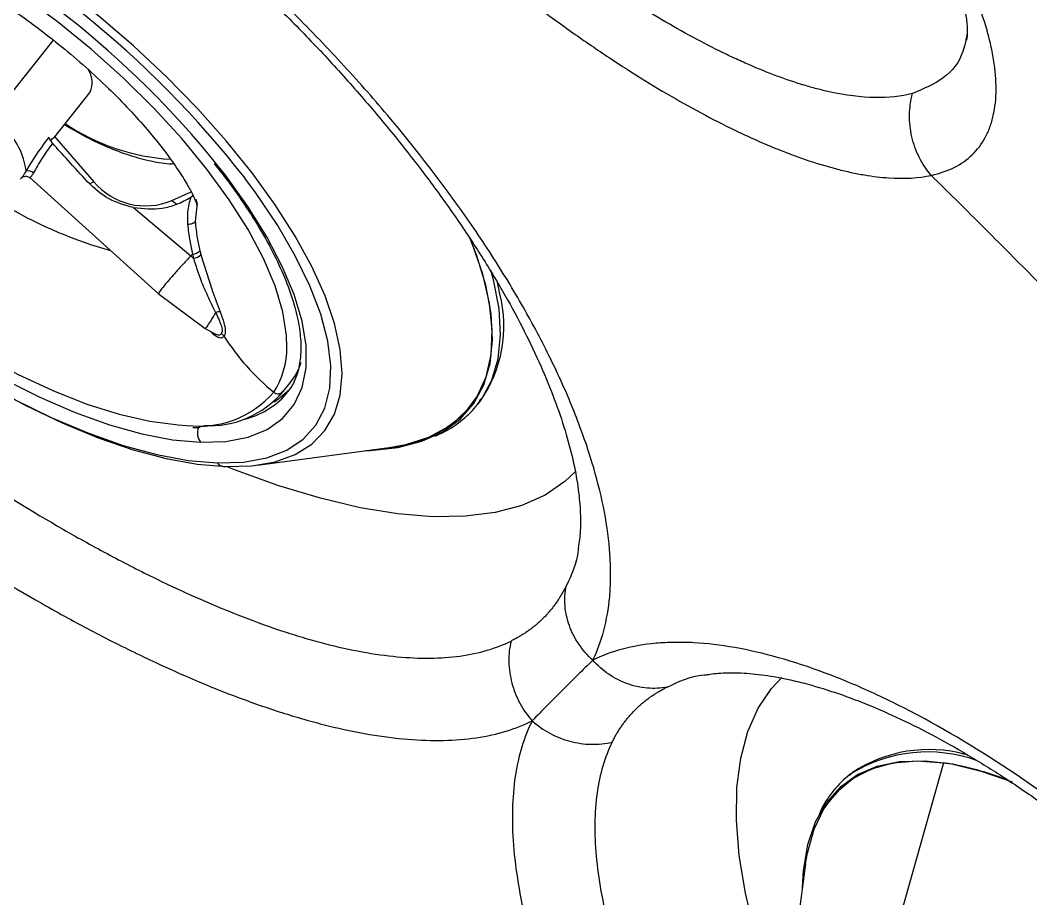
# Model space of a CAD drawing. Extents: x 398 to 508, y 623 to 782.
# Drawn here: x 493.027 to 496.034, y 720.565 to 723.18 of the extents above; entities that cross this region are included whole.
import ezdxf

# ---------------------------------------------------------------- set-up
doc = ezdxf.new("R2010")
doc.units = 0
doc.header["$MEASUREMENT"] = 0
doc.layers.add('GEOMETRY', color=2, linetype='Continuous', lineweight=25)

msp = doc.modelspace()

# ---------------------------------------------------------------- linework, layer by layer
at = {"layer": 'GEOMETRY'}
for p, q in [((492.9408, 722.8878), (493.1257, 723.1197)), ((493.1293, 722.8325), (493.2352, 722.9653)), ((493.1157, 722.8227), (493.1292, 722.8326)), ((493.1292, 722.8326), (493.1347, 722.8263)), ((493.1347, 722.8263), (493.2458, 722.6986)), ((493.0563, 722.7102), (493.4377, 722.3653)), ((493.2458, 722.6986), (493.2339, 722.6928)), ((493.4777, 722.643), (493.5349, 722.6693)), ((493.4777, 722.643), (493.4927, 722.632)), ((493.5342, 722.6529), (493.5404, 722.6577)), ((493.364, 722.6219), (493.534, 722.4783)), ((493.5533, 722.6365), (493.5472, 722.5802)), ((493.5391, 722.4838), (493.534, 722.4783)), ((493.5641, 722.4816), (493.5977, 722.3766)), ((494.4541, 722.3651), (494.4473, 722.3989)), ((493.437, 722.366), (493.5771, 722.2623)), ((493.5772, 722.2623), (493.6075, 722.2456)), ((493.8006, 722.0641), (493.8295, 722.1004)), ((493.8175, 722.0665), (493.8208, 722.0706)), ((494.3893, 722.0383), (494.3986, 722.0507)), ((494.3893, 722.0383), (494.397, 722.048)), ((493.7326, 721.8555), (494.1248, 721.9081)), ((495.7743, 720.9698), (495.6484, 720.5239)), ((495.5039, 720.9411), (495.4942, 720.9334)), ((495.4942, 720.9334), (495.5016, 720.939)), ((495.364, 720.6688), (495.3115, 720.2767))]:
    msp.add_line(p, q, dxfattribs=at)
at = {"layer": 'GEOMETRY', "flags": 128}
for points in [[(493.8202, 722.2066), (493.8191, 722.2412), (493.8079, 722.3121), (493.7849, 722.389), (493.7503, 722.4709), (493.7045, 722.5567), (493.6483, 722.6455), (493.5822, 722.736), (493.5071, 722.8271), (493.4239, 722.9177), (493.3337, 723.0067), (493.2376, 723.0929), (493.1369, 723.1753), (493.0327, 723.2528), (492.9264, 723.3244), (492.8194, 723.3892), (492.713, 723.4465), (492.6085, 723.4954), (492.5072, 723.5354), (492.4105, 723.5661), (492.3194, 723.5869), (492.2353, 723.5976), (492.159, 723.5982), (492.1051, 723.5914)], [(493.7799, 721.8645), (493.7849, 721.8658), (493.8445, 721.8875), (493.8941, 721.9185), (493.9332, 721.9586), (493.9615, 722.0072), (493.9786, 722.064), (493.9844, 722.1282), (493.9788, 722.1994), (493.9618, 722.2766), (493.9337, 722.3592), (493.8947, 722.4463), (493.8453, 722.5369), (493.7858, 722.6303), (493.7171, 722.7253), (493.6396, 722.8211), (493.5543, 722.9166), (493.462, 723.0109), (493.3637, 723.103), (493.2604, 723.1919), (493.1531, 723.2768), (493.0429, 723.3568), (492.931, 723.431)], [(491.9681, 723.1313), (491.9816, 723.102), (492.0273, 723.0161), (492.0836, 722.9274), (492.1497, 722.8369), (492.2248, 722.7457), (492.308, 722.6551), (492.3982, 722.5661), (492.4942, 722.4799), (492.595, 722.3975), (492.6991, 722.3201), (492.8054, 722.2485), (492.9124, 722.1836), (493.0188, 722.1264), (493.1233, 722.0774), (493.2246, 722.0374), (493.3214, 722.0068), (493.4124, 721.986), (493.4966, 721.9752), (493.5216, 721.9739)], [(493.5632, 721.9236), (493.6385, 721.9264), (493.7048, 721.9392), (493.7613, 721.962), (493.8072, 721.9944), (493.8422, 722.0361), (493.8656, 722.0866), (493.8774, 722.1453), (493.8773, 722.2115), (493.8653, 722.2845), (493.8416, 722.3633), (493.8065, 722.4471), (493.7603, 722.5349), (493.7037, 722.6256), (493.6372, 722.7182), (493.6121, 722.7504)], [(493.6129, 721.8621), (493.6911, 721.8648), (493.7603, 721.8776), (493.8196, 721.9003), (493.8685, 721.9327), (493.9064, 721.9745), (493.9329, 722.0252), (493.9477, 722.0842), (493.9507, 722.1509), (493.9418, 722.2246), (493.9211, 722.3044), (493.8888, 722.3895), (493.8453, 722.4789), (493.7911, 722.5717), (493.7267, 722.6669), (493.6955, 722.7091)], [(493.5505, 722.6464), (493.5519, 722.6267), (493.5472, 722.5802)], [(494.0547, 721.8987), (494.0691, 721.8992), (494.15, 721.9081), (494.2219, 721.9267), (494.2839, 721.9549), (494.3357, 721.9924), (494.3767, 722.039), (494.4066, 722.0943), (494.4252, 722.1577), (494.4323, 722.2288), (494.4279, 722.3069), (494.4119, 722.3913), (494.3846, 722.4814), (494.365, 722.5324)], [(494.1248, 721.9081), (494.1744, 721.9171), (494.2429, 721.9388), (494.3015, 721.9701), (494.3496, 722.0107), (494.3869, 722.0601), (494.413, 722.1181), (494.4278, 722.184), (494.4311, 722.2573), (494.4228, 722.3374), (494.403, 722.4237), (494.372, 722.5153), (494.3646, 722.5339)], [(494.3986, 722.0507), (494.4, 722.0526), (494.4301, 722.1082), (494.4488, 722.172), (494.4559, 722.2434), (494.4515, 722.322), (494.4354, 722.4069), (494.4276, 722.4362)], [(492.9763, 722.1124), (493.0845, 722.0581), (493.1902, 722.0123), (493.2921, 721.9756), (493.3889, 721.9484), (493.4796, 721.931), (493.5632, 721.9236)], [(492.9294, 722.0944), (493.0413, 722.0339), (493.1515, 721.9812), (493.2589, 721.9369), (493.3623, 721.9015), (493.4607, 721.8752), (493.553, 721.8583), (493.6384, 721.8511)], [(493.7824, 722.0442), (493.8006, 722.0564), (493.8294, 722.0821)], [(493.0075, 722.052), (493.1192, 721.9973), (493.2282, 721.9513), (493.3331, 721.9144), (493.4329, 721.8871), (493.5265, 721.8696), (493.6129, 721.8621)], [(493.6384, 721.8511), (493.716, 721.8536), (493.7799, 721.8645)], [(494.6804, 721.838), (494.6474, 721.8066), (494.5884, 721.7665), (494.5192, 721.7359), (494.4401, 721.7148), (494.3519, 721.7036), (494.255, 721.7022), (494.1502, 721.7107), (494.0382, 721.729), (493.9198, 721.757), (493.7958, 721.7944), (493.667, 721.8411), (493.6421, 721.851)], [(495.3069, 720.1862), (495.297, 720.2111), (495.2504, 720.3398), (495.2129, 720.4638), (495.1849, 720.5823), (495.1666, 720.6943), (495.1581, 720.7991), (495.1595, 720.896), (495.1707, 720.9842), (495.1918, 721.0632), (495.2224, 721.1325), (495.2625, 721.1914), (495.2931, 721.2237)], [(495.3546, 720.5987), (495.3578, 720.6495), (495.3709, 720.7266), (495.3937, 720.7942), (495.426, 720.8518), (495.4676, 720.8989), (495.518, 720.9352), (495.5769, 720.9602), (495.6437, 720.9738), (495.7179, 720.9759), (495.7988, 720.9664), (495.8858, 720.9455), (495.9781, 720.9133), (495.9797, 720.9126)], [(495.364, 720.6688), (495.3693, 720.7013), (495.3889, 720.772), (495.418, 720.8329), (495.4564, 720.8835), (495.5039, 720.9233), (495.5599, 720.9521), (495.624, 720.9695), (495.6956, 720.9754), (495.7743, 720.9698)], [(495.9384, 720.9283), (495.8887, 720.9445), (495.8019, 720.9654), (495.7211, 720.9748), (495.6471, 720.9727), (495.5804, 720.9592), (495.5216, 720.9342), (495.4713, 720.898), (495.4298, 720.851)]]:
    msp.add_lwpolyline(points, dxfattribs=at)
at = {"layer": 'GEOMETRY'}
for centre, radius, start, end in [((491.3313, 720.8629), 2.9997, 37.985, 64.3953), ((491.4333, 720.9888), 2.8018, 38.9548, 64.5144), ((493.1703, 722.9936), 0.0707, 336.4401, 34.7835), ((492.8338, 722.705), 0.2118, 7.0126, 59.6573), ((493.511, 723.3901), 0.6254, 235.9432, 266.6536), ((493.6448, 723.7403), 1.2944, 225.2887, 254.3252), ((493.0489, 722.7046), 0.0267, 49.6448, 100.6226), ((493.3995, 722.8279), 0.2008, 220.0916, 292.9377), ((493.5372, 722.5177), 0.034, 273.2661, 314.9471), ((493.5394, 722.5063), 0.035, 274.5776, 315.0926), ((494.0737, 722.2699), 0.3922, 325.5365, 14.0494), ((493.6208, 722.2761), 0.0358, 87.9833, 110.6396), ((494.2391, 722.6287), 0.7205, 212.7627, 230.5134), ((493.5776, 722.205), 0.2426, 326.9637, 0.385), ((493.6687, 722.2278), 0.2052, 321.6265, 341.016), ((493.5602, 722.2625), 0.2911, 262.3864, 319.314), ((493.591, 722.2567), 0.2836, 266.5075, 319.9733), ((493.7938, 722.087), 0.0192, 228.0913, 318.5521), ((493.637, 722.228), 0.2422, 283.5096, 318.1829), ((494.0967, 722.2615), 0.3546, 274.5353, 321.8869), ((493.5999, 721.9514), 0.0461, 158.1746, 217.0581), ((493.6353, 721.8788), 0.0279, 216.8069, 276.5031), ((495.727, 720.5678), 0.4343, 70.3976, 121.2683), ((495.7307, 720.5978), 0.4115, 74.7894, 123.4531), ((495.6339, 720.0676), 0.9131, 68.4789, 81.1585)]:
    msp.add_arc(centre, radius, start, end, dxfattribs=at)
for points, knots in [([(495.7377, 722.7179), (495.7881, 722.7288), (495.8286, 722.7493), (495.8749, 722.7939), (495.888, 722.8111), (495.9039, 722.8405), (495.9085, 722.8509), (495.9165, 722.8727), (495.9198, 722.8841), (495.9332, 722.9436), (495.9336, 722.999), (495.9207, 723.0782), (495.9175, 723.0946), (495.9097, 723.1281), (495.9052, 723.1451), (495.8896, 723.1974), (495.8768, 723.2336), (495.846, 723.3088), (495.8281, 723.3477), (495.7973, 723.4082), (495.7864, 723.4288), (495.7634, 723.4704), (495.7514, 723.4913), (495.6884, 723.5966), (495.6294, 723.6832), (495.5448, 723.7945), (495.5272, 723.817), (495.4913, 723.8619), (495.4729, 723.8843), (495.4167, 723.9512), (495.3777, 723.9955), (495.2967, 724.0836), (495.2547, 724.1274), (495.1894, 724.1926), (495.1671, 724.2143), (495.1222, 724.2572), (495.0996, 724.2784), (494.9857, 724.3827), (494.8919, 724.4616), (494.7712, 724.5545), (494.7468, 724.5728), (494.6983, 724.6085), (494.6741, 724.6258), (494.6016, 724.6764), (494.5536, 724.7083), (494.4579, 724.7685), (494.4103, 724.7967), (494.3392, 724.8362), (494.3156, 724.849), (494.269, 724.8731), (494.246, 724.8846), (494.1323, 724.9392), (494.0457, 724.9737), (493.9429, 725.0054), (493.9227, 725.0112), (493.8833, 725.0214), (493.864, 725.0259), (493.8077, 725.0375), (493.7719, 725.0427), (493.704, 725.0485), (493.6719, 725.049), (493.6265, 725.0461), (493.6118, 725.0446), (493.5839, 725.0402), (493.5705, 725.0375), (493.5066, 725.0208), (493.4649, 724.9984), (493.4251, 724.9589), (493.4177, 724.9505), (493.4044, 724.9325), (493.3984, 724.923), (493.3826, 724.8929), (493.3747, 724.8708), (493.3696, 724.8466)], [0, 0, 0, 0, 0.0625, 0.0625, 0.09375, 0.09375, 0.109375, 0.109375, 0.125, 0.125, 0.1875, 0.1875, 0.203125, 0.203125, 0.21875, 0.21875, 0.25, 0.25, 0.28125, 0.28125, 0.296875, 0.296875, 0.3125, 0.3125, 0.375, 0.375, 0.390625, 0.390625, 0.40625, 0.40625, 0.4375, 0.4375, 0.46875, 0.46875, 0.484375, 0.484375, 0.5, 0.5, 0.5625, 0.5625, 0.578125, 0.578125, 0.59375, 0.59375, 0.625, 0.625, 0.65625, 0.65625, 0.671875, 0.671875, 0.6875, 0.6875, 0.75, 0.75, 0.765625, 0.765625, 0.78125, 0.78125, 0.8125, 0.8125, 0.84375, 0.84375, 0.859375, 0.859375, 0.875, 0.875, 0.9375, 0.9375, 0.953125, 0.953125, 0.96875, 0.96875, 1, 1, 1, 1]), ([(493.7621, 724.9701), (493.7651, 724.9713), (493.7718, 724.9739), (493.7961, 724.9785), (493.8331, 724.9801), (493.8807, 724.9769), (493.9365, 724.9677), (494.0015, 724.9516), (494.0745, 724.9282), (494.1558, 724.897), (494.2449, 724.8574), (494.3407, 724.8095), (494.4415, 724.7537), (494.5459, 724.6903), (494.652, 724.6204), (494.7582, 724.5448), (494.8628, 724.4646), (494.9647, 724.3809), (495.0628, 724.2944), (495.1568, 724.2057), (495.2472, 724.1146), (495.3341, 724.0211), (495.4171, 723.9256), (495.495, 723.8294), (495.567, 723.7336), (495.6319, 723.6398), (495.6889, 723.5495), (495.7372, 723.4644), (495.7762, 723.3861), (495.8059, 723.3163), (495.8265, 723.2561), (495.8388, 723.2072), (495.8446, 723.1678), (495.8454, 723.1396), (495.8434, 723.1234), (495.8426, 723.1212), (495.8423, 723.1202)], [0, 0, 0, 0, 0.02375, 0.0535159, 0.082002, 0.1101177, 0.1381275, 0.1656739, 0.1936668, 0.2228424, 0.2530367, 0.2840516, 0.3156528, 0.3475898, 0.3796063, 0.4114152, 0.4428505, 0.4738069, 0.5042436, 0.5341729, 0.5642617, 0.5948365, 0.6258674, 0.6572743, 0.6889287, 0.7206529, 0.7521769, 0.7832718, 0.8137111, 0.8432888, 0.87184, 0.8992801, 0.9262025, 0.9535307, 0.9809899, 1, 1, 1, 1]), ([(493.3696, 724.8466), (493.3694, 724.8455), (493.3691, 724.8443), (493.3687, 724.842), (493.368, 724.8386), (493.3666, 724.8306), (493.3643, 724.8141), (493.3632, 724.7995), (493.3622, 724.7696), (493.363, 724.7487), (493.37, 724.6832), (493.3807, 724.6359), (493.4018, 724.5718), (493.4064, 724.5587), (493.4164, 724.5322), (493.4218, 724.5187), (493.4389, 724.478), (493.4518, 724.4503), (493.4945, 724.3654), (493.5286, 724.3064), (493.5881, 724.2143), (493.6095, 724.1829), (493.6542, 724.12), (493.6777, 724.0884), (493.7515, 723.993), (493.8049, 723.9287), (493.8773, 723.8474), (493.892, 723.831), (493.922, 723.7984), (493.9371, 723.7821), (493.9831, 723.7336), (494.0144, 723.7015), (494.1102, 723.606), (494.1766, 723.5434), (494.263, 723.4664), (494.2804, 723.4511), (494.3155, 723.4207), (494.333, 723.4057), (494.3858, 723.3611), (494.4211, 723.3321), (494.5276, 723.2472), (494.5991, 723.1933), (494.6893, 723.1294), (494.7075, 723.1168), (494.7435, 723.0921), (494.7614, 723.08), (494.8149, 723.0445), (494.8502, 723.0219), (494.9551, 722.9572), (495.0237, 722.9183), (495.1077, 722.8749), (495.1244, 722.8665), (495.1575, 722.8503), (495.1738, 722.8425), (495.2221, 722.8203), (495.2536, 722.8067), (495.3456, 722.7699), (495.4038, 722.7505), (495.4726, 722.7328), (495.4862, 722.7296), (495.5128, 722.7238), (495.5259, 722.7213), (495.5641, 722.7149), (495.5884, 722.712), (495.6581, 722.7074), (495.7001, 722.7098), (495.7377, 722.7179)], [0, 0, 0, 0, 0.001953, 0.001953, 0.003906, 0.007813, 0.015625, 0.03125, 0.03125, 0.0625, 0.0625, 0.125, 0.125, 0.140625, 0.140625, 0.15625, 0.15625, 0.1875, 0.1875, 0.25, 0.25, 0.28125, 0.28125, 0.3125, 0.3125, 0.375, 0.375, 0.390625, 0.390625, 0.40625, 0.40625, 0.4375, 0.4375, 0.5, 0.5, 0.515625, 0.515625, 0.53125, 0.53125, 0.5625, 0.5625, 0.625, 0.625, 0.640625, 0.640625, 0.65625, 0.65625, 0.6875, 0.6875, 0.75, 0.75, 0.765625, 0.765625, 0.78125, 0.78125, 0.8125, 0.8125, 0.875, 0.875, 0.890625, 0.890625, 0.90625, 0.90625, 0.9375, 0.9375, 1, 1, 1, 1]), ([(495.6817, 722.9616), (495.6482, 722.9524), (495.6107, 722.9483), (495.5284, 722.95), (495.4834, 722.9557), (495.4222, 722.9692), (495.4097, 722.9722), (495.3844, 722.9788), (495.3716, 722.9825), (495.3326, 722.9942), (495.2793, 723.0122), (495.2234, 723.0348), (495.1804, 723.0535), (495.1659, 723.06), (495.1366, 723.0737), (495.1218, 723.0808), (495.0474, 723.1175), (494.9867, 723.1508), (494.894, 723.2063), (494.8628, 723.2258), (494.8155, 723.2564), (494.7997, 723.2668), (494.7678, 723.2882), (494.7519, 723.2991), (494.6723, 723.3544), (494.6092, 723.4013), (494.5154, 723.4752), (494.4843, 723.5005), (494.4379, 723.5394), (494.4225, 723.5525), (494.3916, 723.5791), (494.3763, 723.5925), (494.3004, 723.6598), (494.2421, 723.7147), (494.1581, 723.7986), (494.1307, 723.8268), (494.0905, 723.8695), (494.0772, 723.8837), (494.0511, 723.9125), (494.0381, 723.9269), (493.975, 723.9986), (493.9284, 724.0554), (493.8645, 724.1397), (493.8442, 724.1677), (493.8056, 724.2233), (493.7872, 724.2512), (493.7361, 724.3329), (493.7072, 724.3853), (493.6714, 724.4608), (493.6608, 724.4855), (493.6467, 724.5218), (493.6423, 724.5337), (493.6343, 724.5574), (493.6306, 724.569), (493.6139, 724.6262), (493.6062, 724.6685), (493.6017, 724.7466), (493.6048, 724.7824), (493.6136, 724.8148)], [0, 0, 0, 0, 0.0625, 0.0625, 0.125, 0.125, 0.140625, 0.140625, 0.15625, 0.15625, 0.1875, 0.21875, 0.21875, 0.234375, 0.234375, 0.25, 0.25, 0.3125, 0.3125, 0.34375, 0.34375, 0.359375, 0.359375, 0.375, 0.375, 0.4375, 0.4375, 0.46875, 0.46875, 0.484375, 0.484375, 0.5, 0.5, 0.5625, 0.5625, 0.59375, 0.59375, 0.609375, 0.609375, 0.625, 0.625, 0.6875, 0.6875, 0.71875, 0.71875, 0.75, 0.75, 0.8125, 0.8125, 0.84375, 0.84375, 0.859375, 0.859375, 0.875, 0.875, 0.9375, 0.9375, 1, 1, 1, 1]), ([(494.7306, 721.2753), (494.7576, 721.33), (494.7744, 721.393), (494.7824, 721.482), (494.7833, 721.5003), (494.7838, 721.538), (494.7834, 721.5573), (494.7802, 721.6163), (494.7754, 721.6571), (494.7532, 721.7839), (494.7281, 721.874), (494.6834, 721.9939), (494.6738, 722.0183), (494.6534, 722.0673), (494.6426, 722.0919), (494.6084, 722.1664), (494.5832, 722.2167), (494.5283, 722.3185), (494.4985, 722.3701), (494.4502, 722.4484), (494.4335, 722.4746), (494.3989, 722.5274), (494.381, 722.554), (494.2889, 722.687), (494.2077, 722.7926), (494.075, 722.9497), (494.0289, 723.0018), (493.957, 723.0797), (493.9326, 723.1056), (493.8827, 723.1573), (493.8574, 723.1829), (493.7298, 723.3097), (493.6231, 723.407), (493.4564, 723.5469), (493.3998, 723.5925), (493.313, 723.6593), (493.2837, 723.6813), (493.2251, 723.7245), (493.1957, 723.7456), (493.0486, 723.8492), (492.9298, 723.9253), (492.75, 724.0292), (492.6898, 724.0622), (492.5689, 724.1246), (492.5091, 724.1536), (492.3316, 724.234), (492.2159, 724.2791), (492.0746, 724.3247), (492.0465, 724.3333), (491.9907, 724.3493), (491.9629, 724.3568), (491.8808, 724.3775), (491.8276, 724.3888), (491.6727, 724.4158), (491.5755, 724.4246), (491.462, 724.4238), (491.4397, 724.4231), (491.396, 724.4204), (491.3746, 724.4185), (491.3124, 724.411), (491.2732, 724.4038), (491.1625, 724.3753), (491.0977, 724.3475), (491.0425, 724.3107)], [0, 0, 0, 0, 0.0625, 0.0625, 0.078125, 0.078125, 0.09375, 0.09375, 0.125, 0.125, 0.1875, 0.1875, 0.203125, 0.203125, 0.21875, 0.21875, 0.25, 0.25, 0.28125, 0.28125, 0.296875, 0.296875, 0.3125, 0.3125, 0.375, 0.375, 0.40625, 0.40625, 0.421875, 0.421875, 0.4375, 0.4375, 0.5, 0.5, 0.53125, 0.53125, 0.546875, 0.546875, 0.5625, 0.5625, 0.625, 0.625, 0.65625, 0.65625, 0.6875, 0.6875, 0.75, 0.75, 0.765625, 0.765625, 0.78125, 0.78125, 0.8125, 0.8125, 0.875, 0.875, 0.890625, 0.890625, 0.90625, 0.90625, 0.9375, 0.9375, 1, 1, 1, 1]), ([(491.3478, 724.3152), (491.3529, 724.3176), (491.3729, 724.3273), (491.419, 724.341), (491.486, 724.3544), (491.5633, 724.3618), (491.6495, 724.3628), (491.7444, 724.3566), (491.8472, 724.3429), (491.957, 724.3212), (492.0726, 724.2914), (492.193, 724.2536), (492.3176, 724.2078), (492.4464, 724.154), (492.579, 724.092), (492.7144, 724.0223), (492.8516, 723.945), (492.9892, 723.8609), (493.1262, 723.7704), (493.2612, 723.6744), (493.3932, 723.5735), (493.521, 723.4687), (493.6444, 723.3602), (493.7636, 723.2481), (493.8789, 723.1323), (493.9895, 723.0135), (494.0943, 722.8928), (494.1924, 722.7716), (494.2828, 722.651), (494.3646, 722.5326), (494.4372, 722.4175), (494.5002, 722.307), (494.5537, 722.2012), (494.5984, 722.1), (494.6345, 722.0036), (494.662, 721.913), (494.6809, 721.8297), (494.6917, 721.7545), (494.6949, 721.6891), (494.6927, 721.6403), (494.6882, 721.6179), (494.6866, 721.6098)], [0, 0, 0, 0, 0.009196, 0.035873, 0.06188, 0.087693, 0.113514, 0.139427, 0.165464, 0.191611, 0.217819, 0.243937, 0.269961, 0.296344, 0.323042, 0.349996, 0.377135, 0.404382, 0.431647, 0.458834, 0.485874, 0.512711, 0.539252, 0.565941, 0.592946, 0.620181, 0.647542, 0.674899, 0.702103, 0.729035, 0.755587, 0.781668, 0.807242, 0.832868, 0.858594, 0.884323, 0.909956, 0.935428, 0.960715, 0.985879, 1, 1, 1, 1]), ([(490.8466, 723.789), (490.8493, 723.7718), (490.8525, 723.7544), (490.8602, 723.719), (490.8645, 723.7011), (490.8793, 723.647), (490.8913, 723.6102), (490.9337, 723.4976), (490.9704, 723.4196), (491.0382, 723.2983), (491.063, 723.2569), (491.1161, 723.174), (491.1444, 723.1323), (491.2345, 723.0065), (491.3015, 722.9217), (491.3936, 722.8141), (491.4124, 722.7926), (491.451, 722.7492), (491.4707, 722.7275), (491.5304, 722.6628), (491.5715, 722.6198), (491.698, 722.4917), (491.7868, 722.407), (491.9033, 722.3022), (491.9269, 722.2812), (491.9747, 722.2395), (491.9989, 722.2186), (492.0717, 722.1565), (492.1208, 722.1159), (492.2693, 721.996), (492.37, 721.9188), (492.5239, 721.8071), (492.5756, 721.7706), (492.6799, 721.6989), (492.732, 721.6642), (492.8873, 721.5636), (492.9899, 721.5012), (493.1425, 721.4146), (493.1931, 721.3869), (493.2688, 721.3473), (493.294, 721.3344), (493.3441, 721.3093), (493.3689, 721.2971), (493.4919, 721.2383), (493.5868, 721.1977), (493.7243, 721.1462), (493.7693, 721.1307), (493.8356, 721.1098), (493.8575, 721.1033), (493.9008, 721.0911), (493.9223, 721.0854), (494.0278, 721.0594), (494.1066, 721.046), (494.2535, 721.034), (494.3216, 721.0354), (494.4466, 721.0539), (494.5019, 721.0707), (494.5502, 721.0949)], [0, 0, 0, 0, 0.015625, 0.015625, 0.03125, 0.03125, 0.0625, 0.0625, 0.125, 0.125, 0.15625, 0.15625, 0.1875, 0.1875, 0.25, 0.25, 0.265625, 0.265625, 0.28125, 0.28125, 0.3125, 0.3125, 0.375, 0.375, 0.390625, 0.390625, 0.40625, 0.40625, 0.4375, 0.4375, 0.5, 0.5, 0.53125, 0.53125, 0.5625, 0.5625, 0.625, 0.625, 0.65625, 0.65625, 0.671875, 0.671875, 0.6875, 0.6875, 0.75, 0.75, 0.78125, 0.78125, 0.796875, 0.796875, 0.8125, 0.8125, 0.875, 0.875, 0.9375, 0.9375, 1, 1, 1, 1]), ([(491.0919, 723.8026), (491.0944, 723.787), (491.0974, 723.7711), (491.1046, 723.7388), (491.1086, 723.7225), (491.1224, 723.673), (491.1336, 723.6394), (491.1732, 723.5367), (491.2074, 723.4657), (491.2705, 723.355), (491.2936, 723.3173), (491.343, 723.2418), (491.3693, 723.2039), (491.453, 723.0894), (491.515, 723.0122), (491.6173, 722.8949), (491.6531, 722.8553), (491.7266, 722.7769), (491.7645, 722.7379), (491.881, 722.6214), (491.9627, 722.5445), (492.0697, 722.4492), (492.0913, 722.4302), (492.1351, 722.3922), (492.1573, 722.3732), (492.224, 722.3168), (492.269, 722.2798), (492.4048, 722.1707), (492.4969, 722.1003), (492.6374, 721.9983), (492.6846, 721.9649), (492.7798, 721.8993), (492.8273, 721.8675), (492.9689, 721.7752), (493.0624, 721.7177), (493.2015, 721.6378), (493.2477, 721.6122), (493.3166, 721.5755), (493.3396, 721.5635), (493.3853, 721.5402), (493.4079, 721.5289), (493.5201, 721.4742), (493.6067, 721.4361), (493.7322, 721.3877), (493.7733, 721.373), (493.8338, 721.3533), (493.8538, 721.3471), (493.8934, 721.3354), (493.9131, 721.33), (494.0095, 721.305), (494.0815, 721.2919), (494.2158, 721.2793), (494.2781, 721.2798), (494.3925, 721.2954), (494.4431, 721.3104), (494.4872, 721.3322)], [0, 0, 0, 0, 0.015625, 0.015625, 0.03125, 0.03125, 0.0625, 0.0625, 0.125, 0.125, 0.15625, 0.15625, 0.1875, 0.1875, 0.25, 0.25, 0.28125, 0.28125, 0.3125, 0.3125, 0.375, 0.375, 0.390625, 0.390625, 0.40625, 0.40625, 0.4375, 0.4375, 0.5, 0.5, 0.53125, 0.53125, 0.5625, 0.5625, 0.625, 0.625, 0.65625, 0.65625, 0.671875, 0.671875, 0.6875, 0.6875, 0.75, 0.75, 0.78125, 0.78125, 0.796875, 0.796875, 0.8125, 0.8125, 0.875, 0.875, 0.9375, 0.9375, 1, 1, 1, 1]), ([(492.8013, 723.332), (492.8218, 723.3212), (492.8653, 723.2983), (492.9356, 723.2559), (493.0102, 723.2068), (493.0855, 723.1523), (493.1597, 723.0936), (493.2311, 723.0321), (493.2979, 722.9692), (493.3587, 722.9066), (493.4122, 722.846), (493.4576, 722.7893), (493.4941, 722.7383), (493.5215, 722.6949), (493.5401, 722.6605), (493.5504, 722.6379), (493.554, 722.6271), (493.5536, 722.6287), (493.5535, 722.6292)], [0, 0, 0, 0, 0.059829, 0.126985, 0.195552, 0.265106, 0.335232, 0.405528, 0.475477, 0.544669, 0.612704, 0.679192, 0.743771, 0.806166, 0.866272, 0.924263, 0.98071, 1, 1, 1, 1]), ([(495.8448, 723.1427), (495.8414, 723.1232), (495.8314, 723.0665), (495.7792, 723.0018), (495.7142, 722.975), (495.6817, 722.9616)], [0, 0, 0, 0, 0.207779, 0.603896, 1, 1, 1, 1]), ([(495.7377, 722.7179), (495.7238, 722.7341), (495.7118, 722.7522), (495.6924, 722.7909), (495.6849, 722.8116), (495.6751, 722.8541), (495.6728, 722.8759), (495.6734, 722.9193), (495.6763, 722.9409), (495.6817, 722.9616)], [0, 0, 0, 0, 0.25, 0.25, 0.5, 0.5, 0.75, 0.75, 1, 1, 1, 1]), ([(493.1581, 722.8687), (493.1772, 722.8575), (493.2197, 722.8325), (493.2851, 722.802), (493.3529, 722.7761), (493.4172, 722.7597), (493.4608, 722.7518), (493.4811, 722.7527), (493.483, 722.7528)], [0, 0, 0, 0, 0.163211, 0.364671, 0.567325, 0.771753, 0.978609, 1, 1, 1, 1]), ([(493.1119, 722.832), (493.0978, 722.813), (493.0787, 722.7869), (493.0562, 722.7514), (493.0478, 722.7373), (493.044, 722.7308)], [0, 0, 0, 0, 0.598502, 0.817104, 1, 1, 1, 1]), ([(493.1119, 722.832), (493.1121, 722.8309), (493.1126, 722.8284), (493.115, 722.8237), (493.1183, 722.8184), (493.1212, 722.815), (493.1227, 722.8133)], [0, 0, 0, 0, 0.237353, 0.481455, 0.73597, 1, 1, 1, 1]), ([(493.1227, 722.8133), (493.1123, 722.7989), (493.0969, 722.7776), (493.0778, 722.7469), (493.0699, 722.732), (493.0662, 722.7249)], [0, 0, 0, 0, 0.521502, 0.771589, 1, 1, 1, 1]), ([(493.227, 722.6982), (493.2077, 722.7197), (493.173, 722.7581), (493.1381, 722.7964), (493.1227, 722.8133)], [0, 0, 0, 0, 0.557907, 1, 1, 1, 1]), ([(493.044, 722.7308), (493.0418, 722.7271), (493.0375, 722.7198), (493.032, 722.712), (493.0309, 722.7115), (493.0303, 722.7112)], [0, 0, 0, 0, 0.295814, 0.575948, 1, 1, 1, 1]), ([(493.6033, 722.7536), (493.6188, 722.734), (493.6568, 722.6861), (493.7081, 722.6111), (493.7577, 722.5296), (493.7978, 722.4514), (493.8286, 722.3774), (493.8496, 722.3084), (493.861, 722.2454), (493.863, 722.1891), (493.8559, 722.14), (493.8416, 722.099), (493.8254, 722.0777), (493.8176, 722.0676)], [0, 0, 0, 0, 0.065667, 0.160296, 0.254716, 0.348875, 0.442728, 0.536258, 0.629538, 0.722789, 0.816521, 0.911953, 1, 1, 1, 1]), ([(493.0271, 722.7066), (493.028, 722.7078), (493.0299, 722.7104), (493.0342, 722.7133), (493.0394, 722.7152), (493.0452, 722.7155), (493.0507, 722.714), (493.0545, 722.712), (493.056, 722.7104), (493.0562, 722.7102)], [0, 0, 0, 0, 0.140237, 0.294661, 0.460437, 0.63252, 0.804388, 0.969503, 1, 1, 1, 1]), ([(493.0662, 722.7249), (493.065, 722.7229), (493.0629, 722.7192), (493.0598, 722.7155), (493.0576, 722.7131), (493.0562, 722.7109), (493.0563, 722.7105), (493.0563, 722.7102)], [0, 0, 0, 0, 0.2411461, 0.4247628, 0.5877213, 0.7444727, 1, 1, 1, 1]), ([(495.7377, 722.718), (495.762, 722.694), (495.8106, 722.646), (495.8832, 722.5737), (495.9556, 722.5012), (496.0279, 722.4285), (496.1, 722.3555), (496.1478, 722.3067), (496.1718, 722.2823)], [0, 0, 0, 0, 0.1665169, 0.3330933, 0.4997295, 0.6664258, 0.8331826, 1, 1, 1, 1]), ([(493.364, 722.6219), (493.3379, 722.629), (493.2859, 722.6434), (493.2466, 722.68), (493.227, 722.6982)], [0, 0, 0, 0, 0.499899, 1, 1, 1, 1]), ([(493.364, 722.6219), (493.3925, 722.6192), (493.4366, 722.6151), (493.4941, 722.6305), (493.5206, 722.6453), (493.5342, 722.6529)], [0, 0, 0, 0, 0.473529, 0.73037, 1, 1, 1, 1]), ([(493.5342, 722.6529), (493.5302, 722.6385), (493.5229, 722.6124), (493.5241, 722.585), (493.5246, 722.5726)], [0, 0, 0, 0, 0.550598, 1, 1, 1, 1]), ([(493.5246, 722.5726), (493.5272, 722.5728), (493.5311, 722.5731), (493.5361, 722.5741), (493.5397, 722.5751), (493.5427, 722.5763), (493.5457, 722.578), (493.5466, 722.5793), (493.5472, 722.5802)], [0, 0, 0, 0, 0.240748, 0.370382, 0.502553, 0.634347, 0.762901, 1, 1, 1, 1]), ([(493.5472, 722.5802), (493.549, 722.5639), (493.5522, 722.5349), (493.5584, 722.5063), (493.5612, 722.4937)], [0, 0, 0, 0, 0.560391, 1, 1, 1, 1]), ([(493.5246, 722.5726), (493.5265, 722.556), (493.5298, 722.5262), (493.5363, 722.4968), (493.5391, 722.4838)], [0, 0, 0, 0, 0.560335, 1, 1, 1, 1]), ([(493.5612, 722.4937), (493.5617, 722.4914), (493.5627, 722.4874), (493.5637, 722.4834), (493.5641, 722.4816)], [0, 0, 0, 0, 0.559764, 1, 1, 1, 1]), ([(493.534, 722.4783), (493.5252, 722.4687), (493.5095, 722.4517), (493.4873, 722.427), (493.4674, 722.4043), (493.4501, 722.3837), (493.4406, 722.3709), (493.4359, 722.3641), (493.4379, 722.3655), (493.4379, 722.3655)], [0, 0, 0, 0, 0.214316, 0.383381, 0.518947, 0.685681, 0.839131, 0.992581, 1, 1, 1, 1]), ([(493.534, 722.4783), (493.5355, 722.477), (493.5382, 722.4747), (493.541, 722.4724), (493.5422, 722.4714)], [0, 0, 0, 0, 0.56, 1, 1, 1, 1]), ([(493.5391, 722.4838), (493.5397, 722.4815), (493.5407, 722.4774), (493.5417, 722.4733), (493.5422, 722.4714)], [0, 0, 0, 0, 0.559876, 1, 1, 1, 1]), ([(493.5422, 722.4714), (493.549, 722.4497), (493.5609, 722.4122), (493.5843, 722.3579), (493.6, 722.3261), (493.6081, 722.3096)], [0, 0, 0, 0, 0.398591, 0.689279, 1, 1, 1, 1]), ([(480.3092, 722.3989), (480.4027, 722.3838), (480.7418, 722.3265), (481.1413, 722.2476), (481.5077, 722.1651), (481.6601, 722.129), (481.7819, 722.0992), (481.9036, 722.0687), (482.2379, 721.9819), (482.7822, 721.8246), (483.5008, 721.5814), (484.4473, 721.2136), (485.6054, 720.6746), (486.7215, 720.0359), (487.586, 719.4712), (488.2194, 719.022), (488.8372, 718.5484), (489.6382, 717.8846), (490.5927, 716.9942), (491.4768, 716.0276), (492.1375, 715.2133), (492.6094, 714.5837), (493.0574, 713.9369), (493.6206, 713.0522), (494.2555, 711.9061), (494.8937, 710.4752), (495.272, 709.3692), (495.4807, 708.6225), (495.5523, 708.3413), (495.5973, 708.1534), (495.6192, 708.0593), (495.6406, 707.9652), (495.6684, 707.8396), (495.7017, 707.6824), (495.77, 707.3401), (495.8183, 707.0599), (495.8512, 706.8427)], [0.0193634, 0.0193634, 0.0193634, 0.0193634, 0.03125, 0.0625, 0.0703125, 0.078125, 0.0820312, 0.0859375, 0.09375, 0.125, 0.15625, 0.1875, 0.25, 0.3125, 0.34375, 0.375, 0.40625, 0.4375, 0.5, 0.5625, 0.59375, 0.625, 0.65625, 0.6875, 0.75, 0.8125, 0.875, 0.890625, 0.90625, 0.9101562, 0.9140625, 0.9179688, 0.921875, 0.9296875, 0.9375, 0.9643423, 0.9643423, 0.9643423, 0.9643423]), ([(493.5977, 722.3766), (493.5978, 722.3763), (493.6047, 722.3547), (493.6134, 722.3332), (493.622, 722.3119)], [0, 0, 0, 0, 0.012739, 1, 1, 1, 1]), ([(493.6081, 722.3096), (493.6053, 722.3048), (493.5997, 722.2955), (493.5903, 722.2804), (493.5823, 722.2683), (493.5774, 722.2616), (493.5773, 722.2625), (493.5773, 722.2627)], [0, 0, 0, 0, 0.16859, 0.327224, 0.637936, 0.948648, 1, 1, 1, 1]), ([(493.6081, 722.3096), (493.6113, 722.3031), (493.6175, 722.2901), (493.6249, 722.2718), (493.6286, 722.2554), (493.6262, 722.2494), (493.6249, 722.2464)], [0, 0, 0, 0, 0.256755, 0.507559, 0.752842, 1, 1, 1, 1]), ([(493.622, 722.3119), (493.6259, 722.3008), (493.6327, 722.2814), (493.6371, 722.2593), (493.6369, 722.2459), (493.6344, 722.2411), (493.6333, 722.2389)], [0, 0, 0, 0, 0.361884, 0.633278, 0.825859, 1, 1, 1, 1]), ([(493.6333, 722.2389), (493.6311, 722.2368), (493.6268, 722.2327), (493.6156, 722.2349), (493.6035, 722.2421), (493.5954, 722.2506), (493.5921, 722.2541)], [0, 0, 0, 0, 0.255386, 0.508366, 0.796955, 1, 1, 1, 1]), ([(493.6249, 722.2464), (493.6228, 722.2444), (493.6188, 722.2408), (493.6111, 722.244), (493.6074, 722.2456)], [0, 0, 0, 0, 0.530282, 1, 1, 1, 1]), ([(493.6249, 722.2464), (493.6265, 722.2454), (493.6298, 722.2434), (493.6321, 722.2404), (493.6333, 722.2389)], [0, 0, 0, 0, 0.492502, 1, 1, 1, 1]), ([(494.26, 721.9422), (494.2671, 721.9449), (494.2959, 721.956), (494.3374, 721.9855), (494.377, 722.0201), (494.3936, 722.0455), (494.3986, 722.0533)], [0, 0, 0, 0, 0.118546, 0.485044, 0.843796, 1, 1, 1, 1]), ([(493.5399, 721.9679), (493.5414, 721.9678), (493.5494, 721.9672), (493.5563, 721.9679), (493.5618, 721.9685)], [0, 0, 0, 0, 0.196798, 1, 1, 1, 1]), ([(494.6877, 721.6098), (494.6876, 721.6077), (494.6836, 721.5633), (494.667, 721.5288), (494.6512, 721.4959)], [0, 0, 0, 0, 0.047509, 1, 1, 1, 1]), ([(494.6512, 721.4959), (494.6494, 721.4923), (494.6458, 721.4851), (494.6399, 721.4746), (494.6339, 721.4644), (494.6275, 721.4544), (494.6208, 721.4447), (494.6139, 721.4353), (494.6067, 721.4262), (494.5992, 721.4173), (494.5914, 721.4087), (494.5833, 721.4003), (494.5749, 721.3923), (494.5663, 721.3845), (494.5574, 721.3769), (494.5482, 721.3697), (494.5387, 721.3627), (494.5289, 721.3561), (494.5189, 721.3496), (494.5086, 721.3435), (494.4981, 721.3377), (494.4908, 721.334), (494.4872, 721.3322)], [0, 0, 0, 0, 0.050066, 0.100112, 0.150138, 0.200149, 0.250145, 0.30013, 0.350105, 0.400074, 0.450038, 0.5, 0.549961, 0.599925, 0.649894, 0.699869, 0.749854, 0.799851, 0.849861, 0.899888, 0.949934, 1, 1, 1, 1]), ([(494.7306, 721.2753), (494.7147, 721.2896), (494.7007, 721.3056), (494.6772, 721.3402), (494.6677, 721.3588), (494.6539, 721.3972), (494.6495, 721.4171), (494.6463, 721.4568), (494.6474, 721.4767), (494.6512, 721.4959)], [0, 0, 0, 0, 0.25, 0.25, 0.5, 0.5, 0.75, 0.75, 1, 1, 1, 1]), ([(494.4872, 721.3322), (494.4825, 721.3121), (494.4804, 721.2912), (494.4813, 721.2491), (494.4843, 721.2279), (494.4953, 721.1865), (494.5032, 721.1664), (494.5236, 721.1285), (494.536, 721.1108), (494.5502, 721.0949)], [0, 0, 0, 0, 0.25, 0.25, 0.5, 0.5, 0.75, 0.75, 1, 1, 1, 1]), ([(497.7631, 717.5773), (497.7988, 717.6328), (497.8259, 717.698), (497.8534, 717.8096), (497.8603, 717.8491), (497.8674, 717.912), (497.8692, 717.9336), (497.8715, 717.9775), (497.8721, 717.9999), (497.8721, 718.1138), (497.863, 718.2114), (497.8398, 718.3414), (497.8346, 718.3678), (497.823, 718.4214), (497.8166, 718.4487), (497.7956, 718.5312), (497.7795, 718.587), (497.7244, 718.7567), (497.6792, 718.8728), (497.6117, 719.0216), (497.5977, 719.0516), (497.5685, 719.1118), (497.5534, 719.1421), (497.5067, 719.2325), (497.4739, 719.2925), (497.3702, 719.4723), (497.2942, 719.5914), (497.1904, 719.7395), (497.1691, 719.7691), (497.126, 719.8279), (497.1041, 719.857), (497.0378, 719.9435), (496.9925, 720.0001), (496.8533, 720.1668), (496.7562, 720.2737), (496.6293, 720.4021), (496.6037, 720.4275), (496.5525, 720.4771), (496.5268, 720.5015), (496.4495, 720.5732), (496.3977, 720.6192), (496.2934, 720.7077), (496.2411, 720.7502), (496.1621, 720.8112), (496.1357, 720.8311), (496.0828, 720.8699), (496.0562, 720.889), (495.9238, 720.9812), (495.8201, 721.0453), (495.6681, 721.1278), (495.618, 721.153), (495.5438, 721.1872), (495.5192, 721.198), (495.4703, 721.2185), (495.4461, 721.2281), (495.327, 721.2727), (495.2373, 721.2978), (495.1111, 721.32), (495.0704, 721.3248), (495.0116, 721.3281), (494.9923, 721.3285), (494.9548, 721.328), (494.9365, 721.327), (494.8479, 721.3191), (494.7851, 721.3024), (494.7306, 721.2753)], [0, 0, 0, 0, 0.0625, 0.0625, 0.09375, 0.09375, 0.109375, 0.109375, 0.125, 0.125, 0.1875, 0.1875, 0.203125, 0.203125, 0.21875, 0.21875, 0.25, 0.25, 0.3125, 0.3125, 0.328125, 0.328125, 0.34375, 0.34375, 0.375, 0.375, 0.4375, 0.4375, 0.453125, 0.453125, 0.46875, 0.46875, 0.5, 0.5, 0.5625, 0.5625, 0.578125, 0.578125, 0.59375, 0.59375, 0.625, 0.625, 0.65625, 0.65625, 0.671875, 0.671875, 0.6875, 0.6875, 0.75, 0.75, 0.78125, 0.78125, 0.796875, 0.796875, 0.8125, 0.8125, 0.875, 0.875, 0.90625, 0.90625, 0.921875, 0.921875, 0.9375, 0.9375, 1, 1, 1, 1]), ([(494.7306, 721.2753), (494.7005, 721.2457), (494.6704, 721.216), (494.6102, 721.156), (494.5801, 721.1256), (494.5502, 721.0949)], [0, 0, 0, 0, 0.5, 0.5, 1, 1, 1, 1]), ([(494.9518, 721.1953), (494.9325, 721.1915), (494.9126, 721.1904), (494.8727, 721.1936), (494.8527, 721.198), (494.8141, 721.212), (494.7955, 721.2216), (494.7609, 721.2453), (494.7448, 721.2594), (494.7306, 721.2753)], [0, 0, 0, 0, 0.25, 0.25, 0.5, 0.5, 0.75, 0.75, 1, 1, 1, 1]), ([(494.9518, 721.1953), (494.9853, 721.2115), (495.0198, 721.2282), (495.0641, 721.2319), (495.0654, 721.232)], [0, 0, 0, 0, 0.972591, 1, 1, 1, 1]), ([(495.0653, 721.2308), (495.0699, 721.2318), (495.0886, 721.2359), (495.1321, 721.2387), (495.1956, 721.2369), (495.2684, 721.2277), (495.3492, 721.2105), (495.4375, 721.1849), (495.5323, 721.1506), (495.6327, 721.1074), (495.7376, 721.0554), (495.8457, 720.9947), (495.9571, 720.9255), (496.0714, 720.8478), (496.1887, 720.7611), (496.308, 720.666), (496.428, 720.5632), (496.5475, 720.4536), (496.6651, 720.338), (496.7796, 720.2178), (496.8898, 720.0938), (496.9951, 719.967), (497.0955, 719.8373), (497.1912, 719.7045), (497.2823, 719.5688), (497.3681, 719.431), (497.4477, 719.2925), (497.5204, 719.1544), (497.5856, 719.0182), (497.6428, 718.8851), (497.6915, 718.7565), (497.7317, 718.6334), (497.7632, 718.5165), (497.7867, 718.4056), (497.8024, 718.3011), (497.8105, 718.2037), (497.8114, 718.1147), (497.8056, 718.0349), (497.794, 717.9655), (497.7792, 717.9104), (497.7674, 717.8836), (497.7624, 717.8721)], [0, 0, 0, 0, 0.008385, 0.034143, 0.05941, 0.084619, 0.109919, 0.135387, 0.16101, 0.186734, 0.212477, 0.238255, 0.263778, 0.289848, 0.316381, 0.343283, 0.370444, 0.397744, 0.425044, 0.452199, 0.479105, 0.505686, 0.532092, 0.558742, 0.585661, 0.612783, 0.640023, 0.667282, 0.694436, 0.721389, 0.748058, 0.774372, 0.800288, 0.826078, 0.852007, 0.877905, 0.903724, 0.929429, 0.955029, 0.980605, 1, 1, 1, 1]), ([(494.7881, 721.0313), (494.7899, 721.0349), (494.7936, 721.0422), (494.7995, 721.0527), (494.8056, 721.063), (494.812, 721.073), (494.8187, 721.0828), (494.8257, 721.0923), (494.833, 721.1015), (494.8405, 721.1104), (494.8483, 721.119), (494.8563, 721.1274), (494.8647, 721.1355), (494.8733, 721.1433), (494.8822, 721.1508), (494.8913, 721.158), (494.9007, 721.1649), (494.9104, 721.1716), (494.9204, 721.178), (494.9306, 721.184), (494.941, 721.1898), (494.9482, 721.1935), (494.9518, 721.1953)], [0, 0, 0, 0, 0.050066, 0.1001112, 0.1501378, 0.2001483, 0.2501449, 0.3001298, 0.3501056, 0.4000744, 0.4500385, 0.5000003, 0.5499621, 0.5999262, 0.6498949, 0.6998706, 0.7498555, 0.799852, 0.8498624, 0.899889, 0.9499341, 1, 1, 1, 1]), ([(494.5502, 721.0949), (494.5259, 721.0466), (494.509, 720.9914), (494.4903, 720.8664), (494.4887, 720.7984), (494.5002, 720.6514), (494.5133, 720.5726), (494.539, 720.4669), (494.5446, 720.4454), (494.5566, 720.4021), (494.5631, 720.3803), (494.5836, 720.3141), (494.599, 720.2691), (494.6499, 720.1316), (494.6903, 720.0365), (494.7488, 719.913), (494.7609, 719.888), (494.7858, 719.838), (494.7986, 719.813), (494.8378, 719.7376), (494.8652, 719.687), (494.951, 719.5345), (495.013, 719.4318), (495.1134, 719.2757), (495.1482, 719.2232), (495.219, 719.1193), (495.2552, 719.0678), (495.3659, 718.9141), (495.4426, 718.8132), (495.5422, 718.6889), (495.5623, 718.6641), (495.6029, 718.6147), (495.6234, 718.5901), (495.6851, 718.517), (495.7265, 718.4694), (495.8512, 718.3296), (495.9352, 718.2405), (496.0628, 718.1133), (496.1056, 718.072), (496.1703, 718.0117), (496.1919, 717.9918), (496.2349, 717.9532), (496.2563, 717.9342), (496.363, 717.8417), (496.4473, 717.7742), (496.5725, 717.6831), (496.614, 717.6544), (496.6966, 717.6006), (496.7379, 717.5753), (496.8588, 717.5062), (496.9365, 717.4686), (497.0488, 717.4248), (497.0856, 717.4123), (497.1396, 717.3967), (497.1574, 717.3921), (497.1928, 717.3839), (497.2103, 717.3804), (497.2274, 717.3774)], [0, 0, 0, 0, 0.0625, 0.0625, 0.125, 0.125, 0.1875, 0.1875, 0.203125, 0.203125, 0.21875, 0.21875, 0.25, 0.25, 0.3125, 0.3125, 0.328125, 0.328125, 0.34375, 0.34375, 0.375, 0.375, 0.4375, 0.4375, 0.46875, 0.46875, 0.5, 0.5, 0.5625, 0.5625, 0.578125, 0.578125, 0.59375, 0.59375, 0.625, 0.625, 0.6875, 0.6875, 0.71875, 0.71875, 0.734375, 0.734375, 0.75, 0.75, 0.8125, 0.8125, 0.84375, 0.84375, 0.875, 0.875, 0.9375, 0.9375, 0.96875, 0.96875, 0.984375, 0.984375, 1, 1, 1, 1]), ([(494.5502, 721.0949), (494.5661, 721.0806), (494.5838, 721.0681), (494.6217, 721.0476), (494.6419, 721.0396), (494.6834, 721.0285), (494.7047, 721.0254), (494.747, 721.0245), (494.768, 721.0266), (494.7881, 721.0313)], [0, 0, 0, 0, 0.25, 0.25, 0.5, 0.5, 0.75, 0.75, 1, 1, 1, 1]), ([(494.7881, 721.0313), (494.7771, 721.0092), (494.7679, 720.9855), (494.753, 720.935), (494.7472, 720.908), (494.7352, 720.8223), (494.7345, 720.76), (494.7467, 720.6256), (494.7596, 720.5535), (494.7842, 720.4569), (494.7896, 720.4373), (494.801, 720.3977), (494.8072, 720.3778), (494.8266, 720.3173), (494.8411, 720.2762), (494.8891, 720.1506), (494.9268, 720.0638), (494.9813, 719.9512), (494.9926, 719.9284), (495.0156, 719.8828), (495.0275, 719.8599), (495.0638, 719.7912), (495.0891, 719.7451), (495.1684, 719.606), (495.2255, 719.5123), (495.3175, 719.37), (495.3494, 719.3221), (495.4142, 719.2273), (495.4473, 719.1802), (495.5484, 719.0399), (495.6183, 718.9476), (495.709, 718.8338), (495.7273, 718.8112), (495.7642, 718.766), (495.7829, 718.7434), (495.839, 718.6765), (495.8766, 718.6327), (495.9899, 718.5044), (496.0663, 718.4224), (496.1822, 718.3052), (496.221, 718.2671), (496.2797, 718.2114), (496.2994, 718.1931), (496.3384, 718.1574), (496.3579, 718.1399), (496.4549, 718.0542), (496.5316, 717.9917), (496.6455, 717.9071), (496.6832, 717.8804), (496.7584, 717.8303), (496.796, 717.8067), (496.9063, 717.7424), (496.9771, 717.7073), (497.0795, 717.6663), (497.113, 717.6547), (497.1623, 717.6401), (497.1786, 717.6358), (497.2108, 717.6282), (497.2268, 717.6249), (497.2425, 717.6221)], [0, 0, 0, 0, 0.03125, 0.03125, 0.0625, 0.0625, 0.125, 0.125, 0.1875, 0.1875, 0.203125, 0.203125, 0.21875, 0.21875, 0.25, 0.25, 0.3125, 0.3125, 0.328125, 0.328125, 0.34375, 0.34375, 0.375, 0.375, 0.4375, 0.4375, 0.46875, 0.46875, 0.5, 0.5, 0.5625, 0.5625, 0.578125, 0.578125, 0.59375, 0.59375, 0.625, 0.625, 0.6875, 0.6875, 0.71875, 0.71875, 0.734375, 0.734375, 0.75, 0.75, 0.8125, 0.8125, 0.84375, 0.84375, 0.875, 0.875, 0.9375, 0.9375, 0.96875, 0.96875, 0.984375, 0.984375, 1, 1, 1, 1]), ([(495.5028, 720.9395), (495.5018, 720.9389), (495.4829, 720.9275), (495.4536, 720.8957), (495.4212, 720.8551), (495.408, 720.8255), (495.4038, 720.8161)], [0, 0, 0, 0, 0.022003, 0.419308, 0.815725, 1, 1, 1, 1])]:
    msp.add_open_spline(points, degree=3, knots=knots, dxfattribs=at)

doc.saveas('drawing.dxf')
